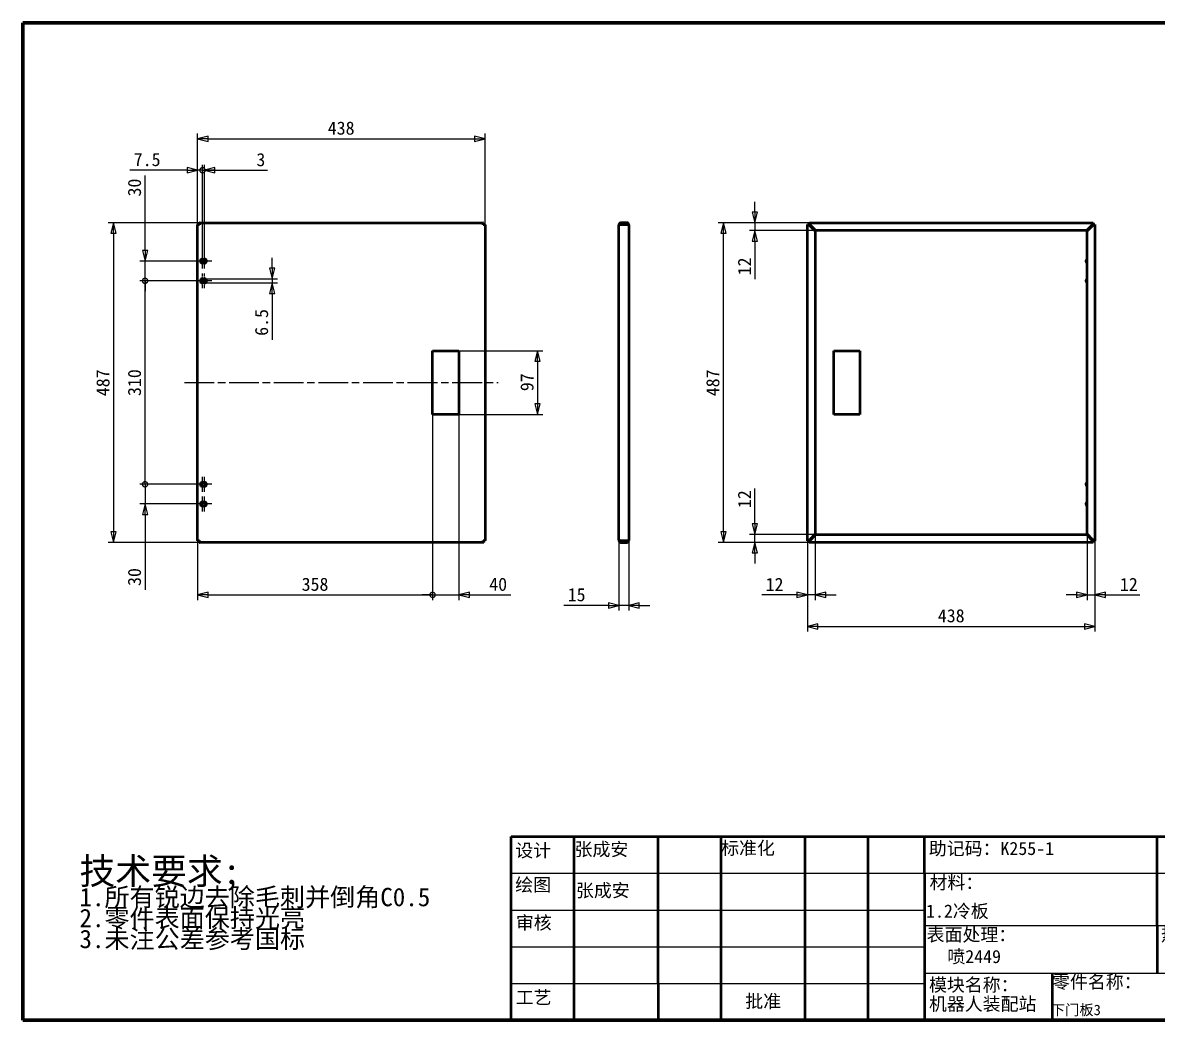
# Model space of a CAD drawing. Header units: millimetres. Extents: x 80 to 3285, y 80 to 1600.
# Drawn here: x 80 to 1808, y 80 to 1600 of the extents above; entities that cross this region are included whole.
import ezdxf
from ezdxf.enums import TextEntityAlignment as Align

# ---------------------------------------------------------------- set-up
doc = ezdxf.new("R2010")
doc.units = ezdxf.units.MM
doc.header["$LTSCALE"] = 8
doc.linetypes.add('CHAIN', pattern=[0.3543, 0.2362, -0.0295, 0.0591, -0.0295])
for name, color, linetype, lineweight in [('中心标记 (ISO)', 1, 'Continuous', 25), ('中心线 (ISO)', 1, 'Continuous', 25), ('可见 (ISO)', 7, 'Continuous', 50), ('图框 (ISO)', 7, 'Continuous', 70), ('尺寸 (ISO)', 5, 'Continuous', 25), ('标题 (ISO)', 7, 'Continuous', 50), ('符号 (ISO)', 7, 'Continuous', 25)]:
    doc.layers.add(name, color=color, linetype=linetype, lineweight=lineweight)
doc.styles.add('文本样式126', font='', dxfattribs={"width": 1.3})
doc.styles.add('文本样式19', font='tahoma.ttf')
doc.styles.add('文本样式91', font='')
doc.styles.add('注释文本 (ISO)', font='')
doc.styles.get('文本样式126').set_extended_font_data('FangSong')
doc.styles.get('文本样式91').set_extended_font_data('FangSong')
doc.styles.get('注释文本 (ISO)').set_extended_font_data('FangSong')
doc.dimstyles.new('默认 (GB)', dxfattribs={"dimscale": 8, "dimtxt": 2.5, "dimasz": 2, "dimexe": 1, "dimexo": 0, "dimgap": 0.75, "dimtad": 1, "dimtoh": 1, "dimrnd": 1e-08, "dimdsep": 46, "dimtxsty": '注释文本 (ISO)', "dimblk": 'Filled-2', "dimcen": 0.09, "dimdle": 10, "dimclrd": 256, "dimclre": 256, "dimclrt": 256, "dimaunit": 1, "dimadec": 3, "dimazin": 2, "dimtfac": 0.52, "dimtmove": 0, "dimatfit": 3, "dimldrblk": 'Filled-1', "dimfxl": 0, "dimtolj": 1, "dimlwd": -1, "dimlwe": -1, "dimarcsym": 0})

# ---------------------------------------------------------------- blocks, each defined once
blk = doc.blocks.new('图框 A3-A4')
at = {"layer": '图框 (ISO)'}
for p, q in [((287, 200), (10, 200)), ((10, 200), (10, 10)), ((287, 10), (287, 200)), ((10, 10), (287, 10))]:
    blk.add_line(p, q, dxfattribs=at)
blk = doc.blocks.new('标题栏 GB1')
at = {"layer": '标题 (ISO)'}
for p, q in [((194.57, 65.23), (194.57, 72.23)), ((194.57, 72.23), (378.57, 72.23)), ((206.57, 65.23), (206.57, 72.23)), ((222.57, 65.23), (222.57, 72.23)), ((234.57, 65.23), (234.57, 72.23)), ((250.57, 65.23), (250.57, 72.23)), ((262.57, 65.23), (262.57, 72.23)), ((273.31, 65.23), (273.31, 72.23)), ((317.57, 65.23), (317.57, 72.23)), ((378.57, 72.23), (378.57, 65.23)), ((194.57, 37.23), (194.57, 65.23)), ((206.57, 37.23), (206.57, 65.23)), ((222.57, 44.23), (222.57, 65.23)), ((234.57, 37.23), (234.57, 65.23)), ((250.57, 37.23), (250.57, 65.23)), ((262.57, 37.23), (262.57, 65.23)), ((273.31, 65.23), (273.31, 37.23)), ((317.57, 55.23), (317.57, 65.23)), ((378.57, 65.23), (378.57, 37.23)), ((317.57, 55.23), (317.57, 46.23)), ((366.57, 53.06), (362.57, 52.06)), ((362.57, 52.06), (362.57, 49.06)), ((366.57, 48.06), (366.57, 53.06)), ((362.57, 49.06), (366.57, 48.06)), ((297.57, 46.23), (297.57, 37.23)), ((222.57, 44.23), (222.57, 37.23)), ((378.57, 37.23), (194.57, 37.23))]:
    blk.add_line(p, q, dxfattribs=at)
at = {"layer": '标题 (ISO)', "lineweight": 25}
for p, q in [((194.57, 65.23), (273.31, 65.23)), ((273.31, 65.23), (378.57, 65.23)), ((194.57, 58.23), (273.31, 58.23)), ((332.57, 55.23), (273.31, 55.23)), ((332.57, 55.23), (378.57, 55.23)), ((360.57, 55.23), (360.57, 46.23)), ((372.58, 53.56), (372.58, 47.56)), ((194.57, 51.23), (273.31, 51.23)), ((361.32, 50.56), (367.88, 50.56)), ((368.55, 50.56), (370.07, 50.56)), ((370.07, 50.56), (376.97, 50.56)), ((273.31, 46.23), (378.57, 46.23)), ((360.57, 46.23), (360.57, 37.23)), ((194.57, 44.23), (273.31, 44.23))]:
    blk.add_line(p, q, dxfattribs=at)
at = {"layer": '标题 (ISO)', "lineweight": 50}
blk.add_line((332.57, 65.23), (332.57, 37.23), dxfattribs=at)
at = {"layer": '标题 (ISO)'}
for radius in [2.5, 1.5]:
    blk.add_circle((372.57, 50.56), radius, dxfattribs=at)
at = {"layer": '标题 (ISO)', "style": '文本样式126', "width": 1.3}
blk.add_text('广州富锐机器人智能科技有限公司', height=2, dxfattribs=at).set_placement((348.5, 68.73), align=Align.MIDDLE_CENTER)
at = {"layer": '标题 (ISO)', "char_height": 2.5, "style": '注释文本 (ISO)'}
for s, insert, attachment_point in [('张成安', (206.66, 71.05), 1), ('\\f仿宋|b0|i0;标准化', (234.57, 71.28), 1), ('助记码：K255-1', (274.11, 71.21), 1), ('\\f仿宋|b0|i0;设计', (195.38, 70.83), 1), ('\\f仿宋|b0|i0;材料：', (274.24, 64.72), 1), ('\\f仿宋|b0|i0;绘图', (195.35, 64.28), 1), ('张成安', (206.92, 63.22), 1), ('\\f仿宋|b0|i0;数量：', (319.04, 64.37), 1), ('\\f仿宋|b0|i0;审核', (195.48, 57.07), 1), ('\\f仿宋|b0|i0;热处理：', (318.29, 54.82), 1), ('\\f仿宋|b0|i0;零件名称：', (297.57, 45.8), 1), ('\\f仿宋|b0|i0;零件代号：', (333.25, 45.9), 1), ('\\f仿宋|b0|i0;批准', (242.57, 40.73), 5)]:
    blk.add_mtext(s, dxfattribs=dict(at, insert=insert, attachment_point=attachment_point))
at = {"layer": '标题 (ISO)', "char_height": 2.5, "attachment_point": 1, "style": '注释文本 (ISO)'}
for s, insert, line_spacing_factor in [('设备名称：\\P', (333.96, 63.91), 0.856364), ('模块名称：\\P\\fArial|b0|i0;\\H2.5000;机器人装配站', (274.14, 45.23), 0.872369)]:
    blk.add_mtext(s, dxfattribs=dict(at, insert=insert, line_spacing_factor=line_spacing_factor))
at = {"layer": '标题 (ISO)', "attachment_point": 1, "style": '注释文本 (ISO)'}
for s, insert, char_height, width in [('\\f仿宋|b0|i0;表面处理：', (273.7, 54.78), 2.5, 18.7135), ('\\f仿宋|b0|i0;\\H2.0000;共27 张 第4 张', (333.72, 52.69), 2, 27.2374), ('\\f仿宋|b0|i0;工艺', (195.45, 42.85), 2.5, 7.4854), ('  共 1 套', (358.32, 43.18), 2.5, 17.7919)]:
    blk.add_mtext(s, dxfattribs=dict(at, insert=insert, char_height=char_height, width=width))
at = {"layer": '标题 (ISO)'}
for tag, p, height, style in [('材料_001', (273.59, 56.78), 2.5, '注释文本 (ISO)'), ('零件代号_001', (297.32, 38.21), 2, '文本样式91'), ('描述_001', (333.22, 38.74), 2, '文本样式91')]:
    blk.add_attdef(tag, p, '', height=height, dxfattribs=dict(at, style=style))
at = {"layer": '标题 (ISO)', "style": '文本样式91'}
blk.add_attdef('热处理', text='', height=2, dxfattribs=at).set_placement((318.2, 50.63), align=Align.TOP_LEFT)
at = {"layer": '标题 (ISO)', "style": '文本样式19'}
for tag, p in [('工程核准人', (256.57, 40.73)), ('工程批准日期', (267.94, 40.73))]:
    blk.add_attdef(tag, text='', height=1, dxfattribs=at).set_placement(p, align=Align.MIDDLE_CENTER)
blk = doc.blocks.new('_DotSmall')
at = {"color": 0, "linetype": 'ByBlock', "const_width": 0.5}
blk.add_lwpolyline([(-0.0625, 0, 1), (0.0625, 0, 1)], format="xyb", close=True, dxfattribs=at)
blk = doc.blocks.new('Filled-2')
at = {"color": 0}
for p, q in [((0, 0), (-1, 0.25)), ((-1, 0.25), (-1, -0.25)), ((-1, 0), (0, 0)), ((-1, -0.25), (0, 0))]:
    blk.add_line(p, q, dxfattribs=at)
at = {"color": 0, "flags": 128}
blk.add_lwpolyline([(-1, -0.25), (0, 0)], dxfattribs=at)
at = {"color": 0}
blk.add_solid([(-1, -0.25), (0, 0), (-1, 0.25), (-1, -0.25)], dxfattribs=at)
blk = doc.blocks.new('*D8')
at = {"layer": 'Defpoints', "color": 0}
for p in [(266.4, 896.7), (342.7, 896.7), (342.7, 866.7)]:
    blk.add_point(p, dxfattribs=at)
at = {"layer": '尺寸 (ISO)'}
for p, q in [((266.4, 896.7), (266.4, 928.7)), ((342.7, 896.7), (258.4, 896.7)), ((266.4, 896.7), (266.4, 866.7)), ((342.7, 866.7), (258.4, 866.7)), ((266.4, 850.7), (266.4, 735.8))]:
    blk.add_line(p, q, dxfattribs=at)
at = {"layer": '尺寸 (ISO)', "xscale": 16, "yscale": 16, "zscale": 16}
for name, p, rotation in [('_DotSmall', (266.4, 896.7), 270), ('Filled-2', (266.4, 866.7), 90)]:
    blk.add_blockref(name, p, dxfattribs=dict(at, rotation=rotation))
at = {"layer": '尺寸 (ISO)', "insert": (240.2, 741.8), "char_height": 20, "attachment_point": 1, "rotation": 90, "style": '注释文本 (ISO)'}
blk.add_mtext('\\A1;30', dxfattribs=at)
blk = doc.blocks.new('Filled-1')
at = {"color": 0}
for p, q in [((0, 0), (-1, 0.125)), ((-1, 0.125), (-1, -0.125)), ((-1, 0), (0, 0)), ((-1, -0.125), (0, 0))]:
    blk.add_line(p, q, dxfattribs=at)
at = {"color": 0, "flags": 128}
blk.add_lwpolyline([(-1, -0.125), (0, 0)], dxfattribs=at)
at = {"color": 0}
blk.add_solid([(-1, -0.125), (0, 0), (-1, 0.125), (-1, -0.125)], dxfattribs=at)
blk = doc.blocks.new('*D10')
at = {"layer": 'Defpoints', "color": 0}
for p in [(266.4, 1236.7), (342.7, 1236.7), (342.7, 1206.7)]:
    blk.add_point(p, dxfattribs=at)
at = {"layer": '尺寸 (ISO)'}
for p, q in [((266.4, 1252.7), (266.4, 1367.2)), ((342.7, 1236.7), (258.4, 1236.7)), ((266.4, 1206.7), (266.4, 1236.7)), ((342.7, 1206.7), (258.4, 1206.7)), ((266.4, 1206.7), (266.4, 1190.7))]:
    blk.add_line(p, q, dxfattribs=at)
at = {"layer": '尺寸 (ISO)', "xscale": 16, "yscale": 16, "zscale": 16}
for name, p, rotation in [('Filled-2', (266.4, 1236.7), 270), ('_DotSmall', (266.4, 1206.7), 90)]:
    blk.add_blockref(name, p, dxfattribs=dict(at, rotation=rotation))
at = {"layer": '尺寸 (ISO)', "insert": (240.2, 1335.2), "char_height": 20, "attachment_point": 1, "rotation": 90, "style": '注释文本 (ISO)'}
blk.add_mtext('\\A1;30', dxfattribs=at)
blk = doc.blocks.new('*D11')
at = {"layer": 'Defpoints', "color": 0}
for p in [(266.4, 1206.7), (342.7, 1206.7), (342.7, 896.7)]:
    blk.add_point(p, dxfattribs=at)
at = {"layer": '尺寸 (ISO)'}
for p, q in [((342.7, 1206.7), (258.4, 1206.7)), ((266.4, 896.7), (266.4, 1206.7)), ((342.7, 896.7), (258.4, 896.7))]:
    blk.add_line(p, q, dxfattribs=at)
at = {"layer": '尺寸 (ISO)', "xscale": 16, "yscale": 16, "zscale": 16}
for p, rotation in [((266.4, 1206.7), 90), ((266.4, 896.7), 270)]:
    blk.add_blockref('_DotSmall', p, dxfattribs=dict(at, rotation=rotation))
at = {"layer": '尺寸 (ISO)', "insert": (240.2, 1031.2), "char_height": 20, "attachment_point": 1, "rotation": 90, "style": '注释文本 (ISO)'}
blk.add_mtext('\\A1;310', dxfattribs=at)
blk = doc.blocks.new('*D12')
at = {"layer": 'Defpoints', "color": 0}
for p in [(349.4, 1295.2), (218.4, 808.2), (349.4, 808.2)]:
    blk.add_point(p, dxfattribs=at)
at = {"layer": '尺寸 (ISO)'}
for p, q in [((349.4, 1295.2), (210.4, 1295.2)), ((218.4, 1279.2), (218.4, 824.2)), ((349.4, 808.2), (210.4, 808.2))]:
    blk.add_line(p, q, dxfattribs=at)
at = {"layer": '尺寸 (ISO)', "xscale": 16, "yscale": 16, "zscale": 16}
for p, rotation in [((218.4, 1295.2), 90), ((218.4, 808.2), 270)]:
    blk.add_blockref('Filled-2', p, dxfattribs=dict(at, rotation=rotation))
at = {"layer": '尺寸 (ISO)', "insert": (192.2, 1030.9), "char_height": 20, "attachment_point": 1, "rotation": 90, "style": '注释文本 (ISO)'}
blk.add_mtext('\\A1;487', dxfattribs=at)
blk = doc.blocks.new('*D13')
at = {"layer": 'Defpoints', "color": 0}
for p in [(353.9, 1375.2), (346.4, 1292.2), (353.9, 1239.9)]:
    blk.add_point(p, dxfattribs=at)
at = {"layer": '尺寸 (ISO)'}
for p, q in [((346.4, 1292.2), (346.4, 1383.2)), ((353.9, 1239.9), (353.9, 1383.2)), ((330.4, 1375.2), (243.2, 1375.2)), ((353.9, 1375.2), (346.4, 1375.2)), ((353.9, 1375.2), (385.9, 1375.2))]:
    blk.add_line(p, q, dxfattribs=at)
at = {"layer": '尺寸 (ISO)', "xscale": 16, "yscale": 16, "zscale": 16}
blk.add_blockref('Filled-2', (346.4, 1375.2), dxfattribs=at)
at = {"layer": '尺寸 (ISO)', "xscale": 16, "yscale": 16, "zscale": 16, "rotation": 180}
blk.add_blockref('_DotSmall', (353.9, 1375.2), dxfattribs=at)
at = {"layer": '尺寸 (ISO)', "insert": (249.2, 1401.5), "char_height": 20, "attachment_point": 1, "style": '注释文本 (ISO)'}
blk.add_mtext('\\A1;7.5', dxfattribs=at)
blk = doc.blocks.new('*D14')
at = {"layer": 'Defpoints', "color": 0}
for p in [(356.9, 1375.2), (353.9, 1239.9), (356.9, 1239.9)]:
    blk.add_point(p, dxfattribs=at)
at = {"layer": '尺寸 (ISO)'}
for p, q in [((353.9, 1239.9), (353.9, 1383.2)), ((356.9, 1239.9), (356.9, 1383.2)), ((353.9, 1375.2), (337.9, 1375.2)), ((353.9, 1375.2), (356.9, 1375.2)), ((372.9, 1375.2), (453, 1375.2))]:
    blk.add_line(p, q, dxfattribs=at)
at = {"layer": '尺寸 (ISO)', "xscale": 16, "yscale": 16, "zscale": 16}
blk.add_blockref('_DotSmall', (353.9, 1375.2), dxfattribs=at)
at = {"layer": '尺寸 (ISO)', "xscale": 16, "yscale": 16, "zscale": 16, "rotation": 180}
blk.add_blockref('Filled-2', (356.9, 1375.2), dxfattribs=at)
at = {"layer": '尺寸 (ISO)', "insert": (436, 1401.4), "char_height": 20, "attachment_point": 1, "style": '注释文本 (ISO)'}
blk.add_mtext('\\A1;3', dxfattribs=at)
blk = doc.blocks.new('*D15')
at = {"layer": 'Defpoints', "color": 0}
for p in [(784.4, 1423.2), (346.4, 1292.2), (784.4, 1292.2)]:
    blk.add_point(p, dxfattribs=at)
at = {"layer": '尺寸 (ISO)'}
for p, q in [((346.4, 1292.2), (346.4, 1431.2)), ((362.4, 1423.2), (768.4, 1423.2)), ((784.4, 1292.2), (784.4, 1431.2))]:
    blk.add_line(p, q, dxfattribs=at)
at = {"layer": '尺寸 (ISO)', "xscale": 16, "yscale": 16, "zscale": 16, "rotation": 180}
blk.add_blockref('Filled-2', (346.4, 1423.2), dxfattribs=at)
at = {"layer": '尺寸 (ISO)', "xscale": 16, "yscale": 16, "zscale": 16}
blk.add_blockref('Filled-2', (784.4, 1423.2), dxfattribs=at)
at = {"layer": '尺寸 (ISO)', "insert": (544.7, 1449.4), "char_height": 20, "attachment_point": 1, "style": '注释文本 (ISO)'}
blk.add_mtext('\\A1;438', dxfattribs=at)
blk = doc.blocks.new('*D16')
at = {"layer": 'Defpoints', "color": 0}
for p in [(356.9, 1209.9), (356.9, 1203.4), (460.2, 1203.4)]:
    blk.add_point(p, dxfattribs=at)
at = {"layer": '尺寸 (ISO)'}
for p, q in [((460.2, 1225.9), (460.2, 1241.9)), ((356.9, 1209.9), (468.2, 1209.9)), ((460.2, 1209.9), (460.2, 1203.4)), ((356.9, 1203.4), (468.2, 1203.4)), ((460.2, 1187.4), (460.2, 1116.9))]:
    blk.add_line(p, q, dxfattribs=at)
at = {"layer": '尺寸 (ISO)', "xscale": 16, "yscale": 16, "zscale": 16}
for p, rotation in [((460.2, 1209.9), 270), ((460.2, 1203.4), 90)]:
    blk.add_blockref('Filled-2', p, dxfattribs=dict(at, rotation=rotation))
at = {"layer": '尺寸 (ISO)', "insert": (433.8, 1122.9), "char_height": 20, "attachment_point": 1, "rotation": 90, "style": '注释文本 (ISO)'}
blk.add_mtext('\\A1;6.5', dxfattribs=at)
blk = doc.blocks.new('*D17')
at = {"layer": 'Defpoints', "color": 0}
for p in [(744.4, 1100.2), (744.4, 1003.2), (864.4, 1003.2)]:
    blk.add_point(p, dxfattribs=at)
at = {"layer": '尺寸 (ISO)'}
for p, q in [((744.4, 1100.2), (872.4, 1100.2)), ((864.4, 1084.2), (864.4, 1019.2)), ((744.4, 1003.2), (872.4, 1003.2))]:
    blk.add_line(p, q, dxfattribs=at)
at = {"layer": '尺寸 (ISO)', "xscale": 16, "yscale": 16, "zscale": 16}
for p, rotation in [((864.4, 1100.2), 90), ((864.4, 1003.2), 270)]:
    blk.add_blockref('Filled-2', p, dxfattribs=dict(at, rotation=rotation))
at = {"layer": '尺寸 (ISO)', "insert": (838.2, 1038.6), "char_height": 20, "attachment_point": 1, "rotation": 90, "style": '注释文本 (ISO)'}
blk.add_mtext('\\A1;97', dxfattribs=at)
blk = doc.blocks.new('*D18')
at = {"layer": 'Defpoints', "color": 0}
for p in [(704.4, 1003.2), (346.4, 811.2), (704.4, 728.2)]:
    blk.add_point(p, dxfattribs=at)
at = {"layer": '尺寸 (ISO)'}
for p, q in [((704.4, 1003.2), (704.4, 720.2)), ((346.4, 811.2), (346.4, 720.2)), ((362.4, 728.2), (704.4, 728.2))]:
    blk.add_line(p, q, dxfattribs=at)
at = {"layer": '尺寸 (ISO)', "xscale": 16, "yscale": 16, "zscale": 16, "rotation": 180}
blk.add_blockref('Filled-2', (346.4, 728.2), dxfattribs=at)
at = {"layer": '尺寸 (ISO)', "xscale": 16, "yscale": 16, "zscale": 16}
blk.add_blockref('_DotSmall', (704.4, 728.2), dxfattribs=at)
at = {"layer": '尺寸 (ISO)', "insert": (504.9, 754.4), "char_height": 20, "attachment_point": 1, "style": '注释文本 (ISO)'}
blk.add_mtext('\\A1;358', dxfattribs=at)
blk = doc.blocks.new('*D19')
at = {"layer": 'Defpoints', "color": 0}
for p in [(704.4, 1003.2), (744.4, 1003.2), (744.4, 728.2)]:
    blk.add_point(p, dxfattribs=at)
at = {"layer": '尺寸 (ISO)'}
for p, q in [((704.4, 1003.2), (704.4, 720.2)), ((744.4, 1003.2), (744.4, 720.2)), ((704.4, 728.2), (688.4, 728.2)), ((704.4, 728.2), (744.4, 728.2)), ((760.4, 728.2), (823.5, 728.2))]:
    blk.add_line(p, q, dxfattribs=at)
at = {"layer": '尺寸 (ISO)', "xscale": 16, "yscale": 16, "zscale": 16}
blk.add_blockref('_DotSmall', (704.4, 728.2), dxfattribs=at)
at = {"layer": '尺寸 (ISO)', "xscale": 16, "yscale": 16, "zscale": 16, "rotation": 180}
blk.add_blockref('Filled-2', (744.4, 728.2), dxfattribs=at)
at = {"layer": '尺寸 (ISO)', "insert": (790.7, 754.4), "char_height": 20, "attachment_point": 1, "style": '注释文本 (ISO)'}
blk.add_mtext('\\A1;40', dxfattribs=at)
blk = doc.blocks.new('*D20')
at = {"layer": 'Defpoints', "color": 0}
for p in [(988.2, 812.2), (1003.2, 811.2), (988.2, 712.2)]:
    blk.add_point(p, dxfattribs=at)
at = {"layer": '尺寸 (ISO)'}
for p, q in [((988.2, 812.2), (988.2, 704.2)), ((1003.2, 811.2), (1003.2, 704.2)), ((972.2, 712.2), (904.2, 712.2)), ((1003.2, 712.2), (988.2, 712.2)), ((1019.2, 712.2), (1035.2, 712.2))]:
    blk.add_line(p, q, dxfattribs=at)
at = {"layer": '尺寸 (ISO)', "xscale": 16, "yscale": 16, "zscale": 16}
blk.add_blockref('Filled-2', (988.2, 712.2), dxfattribs=at)
at = {"layer": '尺寸 (ISO)', "xscale": 16, "yscale": 16, "zscale": 16, "rotation": 180}
blk.add_blockref('Filled-2', (1003.2, 712.2), dxfattribs=at)
at = {"layer": '尺寸 (ISO)', "insert": (910.2, 738.5), "char_height": 20, "attachment_point": 1, "style": '注释文本 (ISO)'}
blk.add_mtext('\\A1;15', dxfattribs=at)
blk = doc.blocks.new('*D21')
at = {"layer": 'Defpoints', "color": 0}
for p in [(1275.4, 810.7), (1713.4, 810.7), (1713.4, 680.2)]:
    blk.add_point(p, dxfattribs=at)
at = {"layer": '尺寸 (ISO)'}
for p, q in [((1275.4, 810.7), (1275.4, 672.2)), ((1713.4, 810.7), (1713.4, 672.2)), ((1291.4, 680.2), (1697.4, 680.2))]:
    blk.add_line(p, q, dxfattribs=at)
at = {"layer": '尺寸 (ISO)', "xscale": 16, "yscale": 16, "zscale": 16, "rotation": 180}
blk.add_blockref('Filled-2', (1275.4, 680.2), dxfattribs=at)
at = {"layer": '尺寸 (ISO)', "xscale": 16, "yscale": 16, "zscale": 16}
blk.add_blockref('Filled-2', (1713.4, 680.2), dxfattribs=at)
at = {"layer": '尺寸 (ISO)', "insert": (1474, 706.4), "char_height": 20, "attachment_point": 1, "style": '注释文本 (ISO)'}
blk.add_mtext('\\A1;438', dxfattribs=at)
blk = doc.blocks.new('*D22')
at = {"layer": 'Defpoints', "color": 0}
for p in [(1287.4, 821.2), (1275.4, 810.7), (1287.4, 728.2)]:
    blk.add_point(p, dxfattribs=at)
at = {"layer": '尺寸 (ISO)'}
for p, q in [((1287.4, 821.2), (1287.4, 720.2)), ((1275.4, 810.7), (1275.4, 720.2)), ((1259.4, 728.2), (1205.7, 728.2)), ((1287.4, 728.2), (1275.4, 728.2)), ((1303.4, 728.2), (1319.4, 728.2))]:
    blk.add_line(p, q, dxfattribs=at)
at = {"layer": '尺寸 (ISO)', "xscale": 16, "yscale": 16, "zscale": 16}
blk.add_blockref('Filled-2', (1275.4, 728.2), dxfattribs=at)
at = {"layer": '尺寸 (ISO)', "xscale": 16, "yscale": 16, "zscale": 16, "rotation": 180}
blk.add_blockref('Filled-2', (1287.4, 728.2), dxfattribs=at)
at = {"layer": '尺寸 (ISO)', "insert": (1211.7, 754.2), "char_height": 20, "attachment_point": 1, "style": '注释文本 (ISO)'}
blk.add_mtext('\\A1;12', dxfattribs=at)
blk = doc.blocks.new('*D23')
at = {"layer": 'Defpoints', "color": 0}
for p in [(1701.4, 821.2), (1713.4, 810.7), (1701.4, 728.2)]:
    blk.add_point(p, dxfattribs=at)
at = {"layer": '尺寸 (ISO)'}
for p, q in [((1701.4, 821.2), (1701.4, 720.2)), ((1713.4, 810.7), (1713.4, 720.2)), ((1685.4, 728.2), (1669.4, 728.2)), ((1701.4, 728.2), (1713.4, 728.2)), ((1729.4, 728.2), (1781.5, 728.2))]:
    blk.add_line(p, q, dxfattribs=at)
at = {"layer": '尺寸 (ISO)', "xscale": 16, "yscale": 16, "zscale": 16}
blk.add_blockref('Filled-2', (1701.4, 728.2), dxfattribs=at)
at = {"layer": '尺寸 (ISO)', "xscale": 16, "yscale": 16, "zscale": 16, "rotation": 180}
blk.add_blockref('Filled-2', (1713.4, 728.2), dxfattribs=at)
at = {"layer": '尺寸 (ISO)', "insert": (1751.4, 754.2), "char_height": 20, "attachment_point": 1, "style": '注释文本 (ISO)'}
blk.add_mtext('\\A1;12', dxfattribs=at)
blk = doc.blocks.new('*D24')
at = {"layer": 'Defpoints', "color": 0}
for p in [(1288.4, 820.2), (1195.4, 808.2), (1277.9, 808.2)]:
    blk.add_point(p, dxfattribs=at)
at = {"layer": '尺寸 (ISO)'}
for p, q in [((1195.4, 836.2), (1195.4, 890.5)), ((1288.4, 820.2), (1187.4, 820.2)), ((1195.4, 808.2), (1195.4, 820.2)), ((1277.9, 808.2), (1187.4, 808.2)), ((1195.4, 792.2), (1195.4, 776.2))]:
    blk.add_line(p, q, dxfattribs=at)
at = {"layer": '尺寸 (ISO)', "xscale": 16, "yscale": 16, "zscale": 16}
for p, rotation in [((1195.4, 820.2), 270), ((1195.4, 808.2), 90)]:
    blk.add_blockref('Filled-2', p, dxfattribs=dict(at, rotation=rotation))
at = {"layer": '尺寸 (ISO)', "insert": (1169.4, 860.4), "char_height": 20, "attachment_point": 1, "rotation": 90, "style": '注释文本 (ISO)'}
blk.add_mtext('\\A1;12', dxfattribs=at)
blk = doc.blocks.new('*D25')
at = {"layer": 'Defpoints', "color": 0}
for p in [(1195.4, 1283.2), (1277.9, 1295.2), (1288.4, 1283.2)]:
    blk.add_point(p, dxfattribs=at)
at = {"layer": '尺寸 (ISO)'}
for p, q in [((1195.4, 1311.2), (1195.4, 1327.2)), ((1277.9, 1295.2), (1187.4, 1295.2)), ((1288.4, 1283.2), (1187.4, 1283.2)), ((1195.4, 1295.2), (1195.4, 1283.2)), ((1195.4, 1267.2), (1195.4, 1209))]:
    blk.add_line(p, q, dxfattribs=at)
at = {"layer": '尺寸 (ISO)', "xscale": 16, "yscale": 16, "zscale": 16}
for p, rotation in [((1195.4, 1295.2), 270), ((1195.4, 1283.2), 90)]:
    blk.add_blockref('Filled-2', p, dxfattribs=dict(at, rotation=rotation))
at = {"layer": '尺寸 (ISO)', "insert": (1169.4, 1215), "char_height": 20, "attachment_point": 1, "rotation": 90, "style": '注释文本 (ISO)'}
blk.add_mtext('\\A1;12', dxfattribs=at)
blk = doc.blocks.new('*D26')
at = {"layer": 'Defpoints', "color": 0}
for p in [(1147.4, 1295.2), (1277.9, 1295.2), (1277.9, 808.2)]:
    blk.add_point(p, dxfattribs=at)
at = {"layer": '尺寸 (ISO)'}
for p, q in [((1277.9, 1295.2), (1139.4, 1295.2)), ((1147.4, 824.2), (1147.4, 1279.2)), ((1277.9, 808.2), (1139.4, 808.2))]:
    blk.add_line(p, q, dxfattribs=at)
at = {"layer": '尺寸 (ISO)', "xscale": 16, "yscale": 16, "zscale": 16}
for p, rotation in [((1147.4, 1295.2), 90), ((1147.4, 808.2), 270)]:
    blk.add_blockref('Filled-2', p, dxfattribs=dict(at, rotation=rotation))
at = {"layer": '尺寸 (ISO)', "insert": (1121.2, 1030.8), "char_height": 20, "attachment_point": 1, "rotation": 90, "style": '注释文本 (ISO)'}
blk.add_mtext('\\A1;487', dxfattribs=at)
blk = doc.blocks.new('加工')
at = {"layer": '符号 (ISO)', "insert": (-36.68, 11.05), "char_height": 2.5, "width": 80.4946, "attachment_point": 1, "line_spacing_factor": 0.683636, "style": '注释文本 (ISO)'}
blk.add_mtext('{\\H2x;技术要求;\\P\\H0.7x;1.所有锐边去除毛刺并倒角C0.5\\H2.125x; \\H0.47059x;\\P2.零件表面保持光亮\\H1.8404x; \\H0.54337x;\\P3.未注公差参考国标\\H1.8095x; }', dxfattribs=at)

msp = doc.modelspace()

# ---------------------------------------------------------------- linework, layer by layer
at = {"layer": '中心标记 (ISO)', "linetype": 'CHAIN', "ltscale": 3.125171}
for p, q in [((353.9025, 1225.4274), (353.9025, 1247.9274)), ((356.9025, 1225.4274), (356.9025, 1247.9274)), ((353.9025, 1195.4274), (353.9025, 1217.9274)), ((356.9025, 1195.4274), (356.9025, 1217.9274)), ((353.9025, 885.4274), (353.9025, 907.9274)), ((356.9025, 885.4274), (356.9025, 907.9274)), ((353.9025, 855.4274), (353.9025, 877.9274)), ((356.9025, 855.4274), (356.9025, 877.9274))]:
    msp.add_line(p, q, dxfattribs=at)
at = {"layer": '中心线 (ISO)', "linetype": 'CHAIN', "ltscale": 3.541874}
for p, q in [((368.1525, 1236.6774), (342.6525, 1236.6774)), ((368.1525, 1206.6774), (342.6525, 1206.6774)), ((368.1525, 896.6774), (342.6525, 896.6774)), ((368.1525, 866.6774), (342.6525, 866.6774))]:
    msp.add_line(p, q, dxfattribs=at)
at = {"layer": '中心线 (ISO)', "linetype": 'CHAIN', "ltscale": 23.990969}
msp.add_line((326.4025, 1051.6774), (804.4025, 1051.6774), dxfattribs=at)
at = {"layer": '可见 (ISO)'}
for p, q in [((346.4025, 1292.6167), (346.4025, 1292.1774)), ((347.9025, 1292.6167), (346.4025, 1292.6167)), ((349.4025, 1292.1774), (346.4025, 1292.1774)), ((346.4025, 811.1774), (346.4025, 1292.1774)), ((348.3418, 1292.1774), (347.9025, 1292.6167)), ((347.9025, 1292.1774), (347.9025, 1292.6167)), ((349.4025, 1295.1774), (348.9631, 1295.1774)), ((348.9631, 1293.6774), (348.9631, 1295.1774)), ((349.4025, 1293.238), (348.9631, 1293.6774)), ((349.4025, 1293.6774), (348.9631, 1293.6774)), ((349.4025, 1295.1774), (349.4025, 1292.1774)), ((349.4025, 1295.1774), (781.4025, 1295.1774)), ((781.8418, 1295.1774), (781.4025, 1295.1774)), ((781.4025, 1292.1774), (781.4025, 1295.1774)), ((781.4025, 1293.238), (781.8418, 1293.6774)), ((781.4025, 1293.6774), (781.8418, 1293.6774)), ((784.4025, 1292.1774), (781.4025, 1292.1774)), ((781.8418, 1293.6774), (781.8418, 1295.1774)), ((782.4631, 1292.1774), (782.9025, 1292.6167)), ((782.9025, 1292.6167), (784.4025, 1292.6167)), ((782.9025, 1292.1774), (782.9025, 1292.6167)), ((784.4025, 1292.1774), (784.4025, 1292.6167)), ((784.4025, 1292.1774), (784.4025, 811.1774)), ((989.0396, 1292.1774), (988.1609, 1292.1774)), ((988.1609, 1292.1774), (988.1609, 1291.1167)), ((988.1609, 812.238), (988.1609, 1291.1167)), ((1000.1609, 1295.1774), (991.1609, 1295.1774)), ((1000.1609, 1293.6774), (991.1609, 1293.6774)), ((991.1609, 1292.6167), (1000.1609, 1292.6167)), ((1000.1609, 1293.6774), (1000.1609, 1295.1774)), ((1000.1609, 1292.6167), (1000.1609, 1292.1774)), ((1003.1609, 1292.1774), (1000.1609, 1292.1774)), ((1003.1609, 1292.1774), (1003.1609, 811.1774)), ((1275.3798, 1292.6167), (1276.8798, 1292.6167)), ((1275.3798, 810.738), (1275.3798, 1292.6167)), ((1276.8798, 1292.6167), (1278.3798, 1291.1167)), ((1278.3798, 1292.1774), (1277.3192, 1292.1774)), ((1277.9405, 1293.6774), (1277.9405, 1295.1774)), ((1277.9405, 1295.1774), (1710.8192, 1295.1774)), ((1277.9405, 1293.6774), (1279.4405, 1292.1774)), ((1278.3798, 1292.1774), (1278.3798, 1293.238)), ((1278.3798, 1291.1167), (1287.3798, 1282.1167)), ((1288.4405, 1283.1774), (1279.4405, 1292.1774)), ((1287.3798, 1282.1167), (1287.3798, 821.238)), ((1700.3192, 1283.1774), (1288.4405, 1283.1774)), ((1709.3192, 1292.1774), (1700.3192, 1283.1774)), ((1701.3798, 1282.1167), (1710.3798, 1291.1167)), ((1701.3798, 821.238), (1701.3798, 1282.1167)), ((1710.8192, 1293.6774), (1709.3192, 1292.1774)), ((1710.3798, 1292.1774), (1710.3798, 1293.238)), ((1711.8798, 1292.6167), (1710.3798, 1291.1167)), ((1710.3798, 1292.1774), (1711.4405, 1292.1774)), ((1710.8192, 1295.1774), (1710.8192, 1293.6774)), ((1711.8798, 1292.6167), (1713.3798, 1292.6167)), ((1713.3798, 1292.6167), (1713.3798, 810.738)), ((353.9025, 1239.9274), (356.9025, 1239.9274)), ((356.9025, 1233.4274), (353.9025, 1233.4274)), ((358.4025, 1233.7942), (358.4025, 1239.5605)), ((353.9025, 1209.9274), (356.9025, 1209.9274)), ((356.9025, 1203.4274), (353.9025, 1203.4274)), ((358.4025, 1203.7942), (358.4025, 1209.5605)), ((704.4025, 1003.1774), (704.4025, 1100.1774)), ((704.4025, 1100.1774), (744.4025, 1100.1774)), ((744.4025, 1100.1774), (744.4025, 1003.1774)), ((1315.3798, 1003.1774), (1315.3798, 1100.1774)), ((1315.3798, 1100.1774), (1355.3798, 1100.1774)), ((1355.3798, 1100.1774), (1355.3798, 1003.1774)), ((744.4025, 1003.1774), (704.4025, 1003.1774)), ((1355.3798, 1003.1774), (1315.3798, 1003.1774)), ((353.9025, 899.9274), (356.9025, 899.9274)), ((358.4025, 893.7942), (358.4025, 899.5605)), ((356.9025, 893.4274), (353.9025, 893.4274)), ((353.9025, 869.9274), (356.9025, 869.9274)), ((358.4025, 863.7942), (358.4025, 869.5605)), ((356.9025, 863.4274), (353.9025, 863.4274)), ((1287.3798, 821.238), (1278.3798, 812.238)), ((1279.4405, 811.1774), (1288.4405, 820.1774)), ((1288.4405, 820.1774), (1700.3192, 820.1774)), ((1700.3192, 820.1774), (1709.3192, 811.1774)), ((1710.3798, 812.238), (1701.3798, 821.238)), ((346.4025, 811.1774), (346.4025, 810.738)), ((346.4025, 811.1774), (349.4025, 811.1774)), ((347.9025, 810.738), (346.4025, 810.738)), ((348.3418, 811.1774), (347.9025, 810.738)), ((347.9025, 811.1774), (347.9025, 810.738)), ((349.4025, 810.1167), (348.9631, 809.6774)), ((349.4025, 809.6774), (348.9631, 809.6774)), ((348.9631, 809.6774), (348.9631, 808.1774)), ((348.9631, 808.1774), (349.4025, 808.1774)), ((349.4025, 811.1774), (349.4025, 808.1774)), ((781.4025, 808.1774), (349.4025, 808.1774)), ((781.4025, 808.1774), (781.4025, 811.1774)), ((781.4025, 811.1774), (784.4025, 811.1774)), ((781.4025, 810.1167), (781.8418, 809.6774)), ((781.4025, 809.6774), (781.8418, 809.6774)), ((781.4025, 808.1774), (781.8418, 808.1774)), ((781.8418, 809.6774), (781.8418, 808.1774)), ((782.4631, 811.1774), (782.9025, 810.738)), ((782.9025, 811.1774), (782.9025, 810.738)), ((782.9025, 810.738), (784.4025, 810.738)), ((784.4025, 810.738), (784.4025, 811.1774)), ((988.1609, 812.238), (988.1609, 811.1774)), ((989.0396, 811.1774), (988.1609, 811.1774)), ((1000.1609, 810.738), (991.1609, 810.738)), ((1000.1609, 809.6774), (991.1609, 809.6774)), ((991.1609, 808.1774), (1000.1609, 808.1774)), ((1000.1609, 811.1774), (1000.1609, 810.738)), ((1000.1609, 811.1774), (1003.1609, 811.1774)), ((1000.1609, 809.6774), (1000.1609, 808.1774)), ((1276.8798, 810.738), (1275.3798, 810.738)), ((1276.8798, 810.738), (1278.3798, 812.238)), ((1278.3798, 811.1774), (1277.3192, 811.1774)), ((1277.9405, 809.6774), (1279.4405, 811.1774)), ((1277.9405, 808.1774), (1277.9405, 809.6774)), ((1710.8192, 808.1774), (1277.9405, 808.1774)), ((1278.3798, 811.1774), (1278.3798, 810.1167)), ((1710.8192, 809.6774), (1709.3192, 811.1774)), ((1711.8798, 810.738), (1710.3798, 812.238)), ((1710.3798, 811.1774), (1710.3798, 810.1167)), ((1710.3798, 811.1774), (1711.4405, 811.1774)), ((1710.8192, 809.6774), (1710.8192, 808.1774)), ((1713.3798, 810.738), (1711.8798, 810.738))]:
    msp.add_line(p, q, dxfattribs=at)
for centre, radius, start, end in [((991.1609, 1292.1774), 1.5, 90, 170.6344608), ((1000.1609, 1292.1774), 3, 0, 90), ((1000.1609, 1292.1774), 1.5, 0, 90), ((353.9025, 1236.6774), 3.25, 90, 270), ((356.9025, 1236.6774), 3.25, 270, 90), ((1702.8798, 1236.6774), 3.25, 117.4864263, 242.5135737), ((353.9025, 1206.6774), 3.25, 90, 270), ((356.9025, 1206.6774), 3.25, 270, 90), ((1702.8798, 1206.6774), 3.25, 117.4864263, 242.5135737), ((353.9025, 896.6774), 3.25, 90, 270), ((356.9025, 896.6774), 3.25, 270, 90), ((1702.8798, 896.6774), 3.25, 117.4864263, 242.5135737), ((353.9025, 866.6774), 3.25, 90, 270), ((356.9025, 866.6774), 3.25, 270, 90), ((1702.8798, 866.6774), 3.25, 117.4864263, 242.5135737), ((991.1609, 811.1774), 1.5, 189.3655392, 270), ((1000.1609, 811.1774), 3, 270, 0), ((1000.1609, 811.1774), 1.5, 270, 0)]:
    msp.add_arc(centre, radius, start, end, dxfattribs=at)
for points, knots in [([(991.1609, 1295.1774), (990.1496, 1295.1774), (989.1551, 1294.6267), (988.6183, 1293.7696), (988.3214, 1293.2954), (988.1609, 1292.7369), (988.1609, 1292.1774)], [0, 0, 0, 0, 1.011322153, 1.011322153, 1.011322153, 1.570796327, 1.570796327, 1.570796327, 1.570796327]), ([(988.1609, 1291.1167), (988.1609, 1291.6224), (988.7116, 1292.1197), (989.5687, 1292.388), (990.0429, 1292.5365), (990.6014, 1292.6167), (991.1609, 1292.6167)], [-1.570796327, -1.570796327, -1.570796327, -1.570796327, -0.559474174, -0.559474174, -0.559474174, 0, 0, 0, 0]), ([(1275.3798, 1292.6167), (1275.6001, 1292.5066), (1275.9305, 1292.3414), (1276.7876, 1291.9128), (1277.2618, 1291.6758), (1277.8204, 1291.3965), (1278.3798, 1291.1167)], [0, 0, 0, 0, 1.011322153, 1.011322153, 1.011322153, 1.570796327, 1.570796327, 1.570796327, 1.570796327]), ([(1279.4405, 1292.1774), (1278.9348, 1293.1887), (1278.4376, 1294.1832), (1278.1692, 1294.72), (1278.0207, 1295.0169), (1277.9726, 1295.1132), (1277.9405, 1295.1774)], [-1.570796327, -1.570796327, -1.570796327, -1.570796327, -0.559474174, -0.559474174, -0.559474174, 0, 0, 0, 0]), ([(1710.8192, 1295.1774), (1710.709, 1294.9571), (1710.5439, 1294.6267), (1710.1153, 1293.7696), (1709.8782, 1293.2954), (1709.5989, 1292.7369), (1709.3192, 1292.1774)], [0, 0, 0, 0, 1.011322153, 1.011322153, 1.011322153, 1.570796327, 1.570796327, 1.570796327, 1.570796327]), ([(1710.3798, 1291.1167), (1711.3912, 1291.6224), (1712.3857, 1292.1197), (1712.9224, 1292.388), (1713.2194, 1292.5365), (1713.3157, 1292.5846), (1713.3798, 1292.6167)], [-1.570796327, -1.570796327, -1.570796327, -1.570796327, -0.559474174, -0.559474174, -0.559474174, 0, 0, 0, 0]), ([(991.1609, 810.738), (990.1496, 810.738), (989.1551, 811.0134), (988.6183, 811.4419), (988.3214, 811.679), (988.1609, 811.9583), (988.1609, 812.238)], [0, 0, 0, 0, 1.011322153, 1.011322153, 1.011322153, 1.570796327, 1.570796327, 1.570796327, 1.570796327]), ([(988.1609, 811.1774), (988.1609, 810.1661), (988.7116, 809.1715), (989.5687, 808.6348), (990.0429, 808.3379), (990.6014, 808.1774), (991.1609, 808.1774)], [-1.570796327, -1.570796327, -1.570796327, -1.570796327, -0.559474174, -0.559474174, -0.559474174, 0, 0, 0, 0]), ([(1278.3798, 812.238), (1277.3685, 811.7324), (1276.374, 811.2351), (1275.8372, 810.9667), (1275.5403, 810.8183), (1275.444, 810.7701), (1275.3798, 810.738)], [-1.570796327, -1.570796327, -1.570796327, -1.570796327, -0.559474174, -0.559474174, -0.559474174, 0, 0, 0, 0]), ([(1277.9405, 808.1774), (1278.0506, 808.3976), (1278.2158, 808.728), (1278.6444, 809.5852), (1278.8815, 810.0593), (1279.1608, 810.6179), (1279.4405, 811.1774)], [0, 0, 0, 0, 1.011322153, 1.011322153, 1.011322153, 1.570796327, 1.570796327, 1.570796327, 1.570796327]), ([(1709.3192, 811.1774), (1709.8248, 810.1661), (1710.3221, 809.1715), (1710.5905, 808.6348), (1710.7389, 808.3379), (1710.7871, 808.2416), (1710.8192, 808.1774)], [-1.570796327, -1.570796327, -1.570796327, -1.570796327, -0.559474174, -0.559474174, -0.559474174, 0, 0, 0, 0]), ([(1713.3798, 810.738), (1713.1596, 810.8482), (1712.8292, 811.0134), (1711.9721, 811.4419), (1711.4979, 811.679), (1710.9393, 811.9583), (1710.3798, 812.238)], [0, 0, 0, 0, 1.011322153, 1.011322153, 1.011322153, 1.570796327, 1.570796327, 1.570796327, 1.570796327])]:
    msp.add_open_spline(points, degree=3, knots=knots, dxfattribs=at)

# ---------------------------------------------------------------- block references
at = {"xscale": 8, "yscale": 8, "zscale": 8}
for name, p in [('图框 A3-A4', (0, 0)), ('加工', (459.9362, 238.9737))]:
    msp.add_blockref(name, p, dxfattribs=at)
msp.add_blockref('标题栏 GB1', (-732.5691, -217.8016), dxfattribs=at).add_auto_attribs({'零件代号_001': '下门板3', '描述_001': 'LH-ZPZ-JJ-04', '材料_001': '1.2冷板'})

# ---------------------------------------------------------------- texts
at = {"layer": '符号 (ISO)', "insert": (1488.5486, 187.156), "char_height": 20, "width": 104, "attachment_point": 1, "style": '注释文本 (ISO)'}
msp.add_mtext('{喷2449}', dxfattribs=at)

# ---------------------------------------------------------------- dimensions: what is measured, and where the dimension line sits
at = {"layer": '尺寸 (ISO)'}
for base, p1, p2, override, picture, middle in [((784.4025, 1423.1774), (346.4025, 1292.1774), (784.4025, 1292.1774), {"dimtoh": 0, "dimdec": 2, "dimtp": 0, "dimtm": 0, "dimtdec": 2, "dimtofl": 0, "dimatfit": 1}, '*D15', (565.2225, 1423.1774)), ((1287.3798, 728.1774), (1275.3798, 810.738), (1287.3798, 821.238), {"dimtoh": 0, "dimdec": 2, "dimtp": 0, "dimtm": 0, "dimtdec": 2, "dimtofl": 1, "dimatfit": 1}, '*D22', (1223.7336, 728.1774)), ((1713.3798, 680.1774), (1275.3798, 810.738), (1713.3798, 810.738), {"dimtoh": 0, "dimdec": 2, "dimtp": 0, "dimtm": 0, "dimtdec": 2, "dimtofl": 0, "dimatfit": 1}, '*D21', (1494.5598, 680.1774))]:
    dim = msp.add_linear_dim(base=base, p1=p1, p2=p2, dimstyle='默认 (GB)', override=override, dxfattribs=at)
    dim.commit()
    dim.dimension.update_dxf_attribs({"geometry": picture, "text_midpoint": middle, "dimtype": 160})
for base, p1, p2, angle, override, picture, middle in [((353.9025, 1375.1774), (346.4025, 1292.1774), (353.9025, 1239.9274), 180, {"dimtoh": 0, "dimdec": 2, "dimblk1": 'Filled-2', "dimblk2": 'DotSmall', "dimsah": 1, "dimdle": 0, "dimtp": 0, "dimtm": 0, "dimtdec": 2, "dimtofl": 1, "dimatfit": 1}, '*D13', (269.2814, 1375.1774)), ((356.9025, 1375.1774), (353.9025, 1239.9274), (356.9025, 1239.9274), 180, {"dimtoh": 0, "dimdec": 2, "dimblk1": 'DotSmall', "dimblk2": 'Filled-2', "dimsah": 1, "dimdle": 0, "dimtp": 0, "dimtm": 0, "dimtdec": 2, "dimtofl": 1, "dimatfit": 1}, '*D14', (441.4944, 1375.1774)), ((266.4025, 1236.6774), (342.6525, 1206.6774), (342.6525, 1236.6774), 90, {"dimtoh": 0, "dimdec": 2, "dimblk1": 'DotSmall', "dimblk2": 'Filled-2', "dimsah": 1, "dimdle": 0, "dimtp": 0, "dimtm": 0, "dimtdec": 2, "dimtofl": 1, "dimatfit": 1}, '*D10', (266.4025, 1348.1819)), ((1195.3798, 1283.1774), (1277.9405, 1295.1774), (1288.4405, 1283.1774), 270, {"dimtoh": 0, "dimdec": 2, "dimtp": 0, "dimtm": 0, "dimtdec": 2, "dimtofl": 1, "dimatfit": 1}, '*D25', (1195.3798, 1227.0799)), ((218.4025, 808.1774), (349.4025, 1295.1774), (349.4025, 808.1774), 270, {"dimtoh": 0, "dimdec": 2, "dimtp": 0, "dimtm": 0, "dimtdec": 2, "dimtofl": 0, "dimatfit": 1}, '*D12', (218.4025, 1051.4974)), ((1147.3798, 1295.1774), (1277.9405, 808.1774), (1277.9405, 1295.1774), 90, {"dimtoh": 0, "dimdec": 2, "dimtp": 0, "dimtm": 0, "dimtdec": 2, "dimtofl": 0, "dimatfit": 1}, '*D26', (1147.3798, 1051.3374)), ((460.1525, 1203.4274), (356.9025, 1209.9274), (356.9025, 1203.4274), 270, {"dimtoh": 0, "dimdec": 2, "dimtp": 0, "dimtm": 0, "dimtdec": 2, "dimtofl": 1, "dimatfit": 1}, '*D16', (460.1525, 1143.2265)), ((266.4025, 1206.6774), (342.6525, 896.6774), (342.6525, 1206.6774), 90, {"dimtoh": 0, "dimdec": 2, "dimblk1": 'DotSmall', "dimblk2": 'DotSmall', "dimsah": 1, "dimdle": 0, "dimtp": 0, "dimtm": 0, "dimtdec": 2, "dimtofl": 0, "dimatfit": 1}, '*D11', (266.4025, 1051.4974)), ((864.4025, 1003.1774), (744.4025, 1100.1774), (744.4025, 1003.1774), 90, {"dimtoh": 0, "dimdec": 2, "dimtp": 0, "dimtm": 0, "dimtdec": 2, "dimtofl": 0, "dimatfit": 1}, '*D17', (864.4025, 1051.7574)), ((704.4025, 728.1774), (346.4025, 811.1774), (704.4025, 1003.1774), 180, {"dimtoh": 0, "dimdec": 2, "dimblk1": 'Filled-2', "dimblk2": 'DotSmall', "dimsah": 1, "dimdle": 0, "dimtp": 0, "dimtm": 0, "dimtdec": 2, "dimtofl": 0, "dimatfit": 1}, '*D18', (525.1225, 728.1774)), ((744.4025, 728.1774), (704.4025, 1003.1774), (744.4025, 1003.1774), 180, {"dimtoh": 0, "dimdec": 2, "dimblk1": 'DotSmall', "dimblk2": 'Filled-2', "dimsah": 1, "dimdle": 0, "dimtp": 0, "dimtm": 0, "dimtdec": 2, "dimtofl": 1, "dimatfit": 1}, '*D19', (804.088, 728.1774)), ((266.4025, 896.6774), (342.6525, 866.6774), (342.6525, 896.6774), 90, {"dimtoh": 0, "dimdec": 2, "dimblk1": 'Filled-2', "dimblk2": 'DotSmall', "dimsah": 1, "dimdle": 0, "dimtp": 0, "dimtm": 0, "dimtdec": 2, "dimtofl": 1, "dimatfit": 1}, '*D8', (266.4025, 754.7994)), ((1195.3798, 808.1774), (1288.4405, 820.1774), (1277.9405, 808.1774), 270, {"dimtoh": 0, "dimdec": 2, "dimtp": 0, "dimtm": 0, "dimtdec": 2, "dimtofl": 1, "dimatfit": 1}, '*D24', (1195.3798, 872.4539)), ((1701.3798, 728.1774), (1713.3798, 810.738), (1701.3798, 821.238), 180, {"dimtoh": 0, "dimdec": 2, "dimtp": 0, "dimtm": 0, "dimtdec": 2, "dimtofl": 1, "dimatfit": 1}, '*D23', (1763.437, 728.1774)), ((988.1609, 712.238), (1003.1609, 811.1774), (988.1609, 812.238), 180, {"dimtoh": 0, "dimdec": 2, "dimtp": 0, "dimtm": 0, "dimtdec": 2, "dimtofl": 1, "dimatfit": 1}, '*D20', (922.2497, 712.238))]:
    dim = msp.add_linear_dim(base=base, p1=p1, p2=p2, angle=angle, dimstyle='默认 (GB)', override=override, dxfattribs=at)
    dim.commit()
    dim.dimension.update_dxf_attribs({"geometry": picture, "text_midpoint": middle, "dimtype": 160})

doc.saveas('drawing.dxf')
